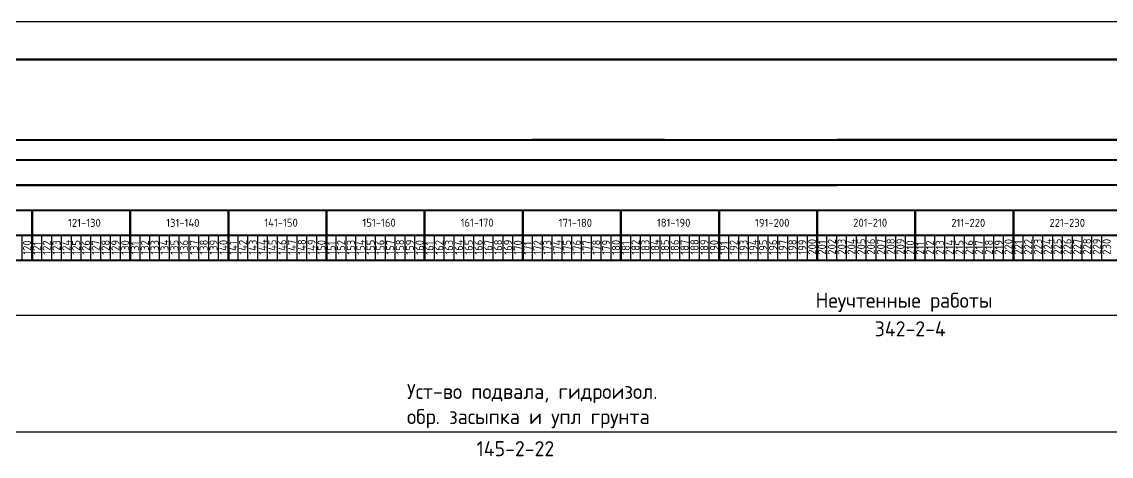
# Model space of a CAD drawing. Header units: millimetres. Extents: x -782 to 10910, y 3841 to 13237.
# Drawn here: x 10013.6 to 10157.9, y 7877.8 to 7935.4 of the extents above; entities that cross this region are included whole.
import ezdxf

# ---------------------------------------------------------------- set-up
doc = ezdxf.new("R2010")
doc.units = ezdxf.units.MM
doc.layers.add('05', color=7, linetype='Continuous', lineweight=50)
doc.layers.add('1STAIR2D', color=30, linetype='Continuous')
doc.layers.add('A0-08', color=101, linetype='Continuous')
doc.styles.add('GOST-2.304_Type-B', font='GOST_Common.ttf')

msp = doc.modelspace()

# ---------------------------------------------------------------- linework, layer by layer
at = {"lineweight": 50}
for p, q in [((10014.969228, 7903.772294), (10014.969228, 7910.420659)), ((10027.969228, 7903.787679), (10027.969228, 7910.420659)), ((10040.969228, 7903.787679), (10040.969228, 7910.420659)), ((10053.969228, 7903.787679), (10053.969228, 7910.420659)), ((10066.969228, 7903.787679), (10066.969228, 7910.420659)), ((10079.969228, 7903.795372), (10079.969228, 7910.428351)), ((10092.969228, 7903.810757), (10092.969228, 7910.443737)), ((10105.969228, 7903.779987), (10105.969228, 7910.412966)), ((10118.969228, 7903.787679), (10118.969228, 7910.420659)), ((10131.969228, 7903.787679), (10131.969228, 7910.420659)), ((10144.969228, 7903.810757), (10144.969228, 7910.443737))]:
    msp.add_line(p, q, dxfattribs=at)
at = {"lineweight": 25}
for p, q in [((10013.669228, 7903.772294), (10013.669228, 7907.096476)), ((10013.669228, 7903.772294), (10013.669228, 7907.096476)), ((10016.269228, 7903.772294), (10016.269228, 7907.096476)), ((10016.269228, 7903.772294), (10016.269228, 7907.096476)), ((10017.569228, 7903.772294), (10017.569228, 7907.096476)), ((10017.569228, 7903.772294), (10017.569228, 7907.096476)), ((10018.869228, 7903.772294), (10018.869228, 7907.111862)), ((10020.169228, 7903.772294), (10020.169228, 7907.096476)), ((10020.169228, 7903.772294), (10020.169228, 7907.096476)), ((10021.469228, 7903.772294), (10021.469228, 7907.096476)), ((10021.469228, 7903.772294), (10021.469228, 7907.096476)), ((10022.769228, 7903.772294), (10022.769228, 7907.111862)), ((10024.069228, 7903.803065), (10024.069228, 7907.127247)), ((10024.069228, 7903.803065), (10024.069228, 7907.127247)), ((10025.369228, 7903.803065), (10025.369228, 7907.127247)), ((10025.369228, 7903.803065), (10025.369228, 7907.127247)), ((10026.669228, 7903.803065), (10026.669228, 7907.142632)), ((10027.969228, 7903.787679), (10027.969228, 7907.111862)), ((10029.269228, 7903.787679), (10029.269228, 7907.111862)), ((10029.269228, 7903.787679), (10029.269228, 7907.111862)), ((10030.569228, 7903.787679), (10030.569228, 7907.127247)), ((10031.869228, 7903.803065), (10031.869228, 7907.127247)), ((10031.869228, 7903.803065), (10031.869228, 7907.127247)), ((10033.169228, 7903.803065), (10033.169228, 7907.127247)), ((10033.169228, 7903.803065), (10033.169228, 7907.127247)), ((10034.469228, 7903.803065), (10034.469228, 7907.142632)), ((10035.769228, 7903.803065), (10035.769228, 7907.127247)), ((10035.769228, 7903.803065), (10035.769228, 7907.127247)), ((10037.069228, 7903.803065), (10037.069228, 7907.127247)), ((10037.069228, 7903.803065), (10037.069228, 7907.127247)), ((10038.369228, 7903.803065), (10038.369228, 7907.142632)), ((10039.669228, 7903.803065), (10039.669228, 7907.127247)), ((10039.669228, 7903.803065), (10039.669228, 7907.127247)), ((10040.969228, 7903.803065), (10040.969228, 7907.127247)), ((10040.969228, 7903.803065), (10040.969228, 7907.127247)), ((10042.269228, 7903.803065), (10042.269228, 7907.142632)), ((10043.569228, 7903.803065), (10043.569228, 7907.127247)), ((10043.569228, 7903.803065), (10043.569228, 7907.127247)), ((10044.869228, 7903.803065), (10044.869228, 7907.127247)), ((10044.869228, 7903.803065), (10044.869228, 7907.127247)), ((10046.169228, 7903.803065), (10046.169228, 7907.142632)), ((10047.469228, 7903.803065), (10047.469228, 7907.127247)), ((10047.469228, 7903.803065), (10047.469228, 7907.127247)), ((10048.769228, 7903.803065), (10048.769228, 7907.127247)), ((10048.769228, 7903.803065), (10048.769228, 7907.127247)), ((10050.069228, 7903.803065), (10050.069228, 7907.142632)), ((10051.369228, 7903.787679), (10051.369228, 7907.111862)), ((10051.369228, 7903.787679), (10051.369228, 7907.111862)), ((10052.669228, 7903.787679), (10052.669228, 7907.111862)), ((10052.669228, 7903.787679), (10052.669228, 7907.111862)), ((10053.969228, 7903.787679), (10053.969228, 7907.127247)), ((10055.269228, 7903.803065), (10055.269228, 7907.127247)), ((10055.269228, 7903.803065), (10055.269228, 7907.127247)), ((10056.569228, 7903.803065), (10056.569228, 7907.127247)), ((10056.569228, 7903.803065), (10056.569228, 7907.127247)), ((10057.869228, 7903.803065), (10057.869228, 7907.142632)), ((10059.169228, 7903.803065), (10059.169228, 7907.127247)), ((10059.169228, 7903.803065), (10059.169228, 7907.127247)), ((10060.469228, 7903.803065), (10060.469228, 7907.127247)), ((10060.469228, 7903.803065), (10060.469228, 7907.127247)), ((10061.769228, 7903.803065), (10061.769228, 7907.142632)), ((10063.069228, 7903.803065), (10063.069228, 7907.127247)), ((10063.069228, 7903.803065), (10063.069228, 7907.127247)), ((10064.369228, 7903.803065), (10064.369228, 7907.127247)), ((10064.369228, 7903.803065), (10064.369228, 7907.127247)), ((10065.669228, 7903.803065), (10065.669228, 7907.142632)), ((10066.969228, 7903.803065), (10066.969228, 7907.127247)), ((10066.969228, 7903.803065), (10066.969228, 7907.127247)), ((10068.269228, 7903.803065), (10068.269228, 7907.127247)), ((10068.269228, 7903.803065), (10068.269228, 7907.127247)), ((10069.569228, 7903.803065), (10069.569228, 7907.142632)), ((10070.869228, 7903.787679), (10070.869228, 7907.111862)), ((10070.869228, 7903.787679), (10070.869228, 7907.111862)), ((10072.169228, 7903.787679), (10072.169228, 7907.111862)), ((10072.169228, 7903.787679), (10072.169228, 7907.111862)), ((10073.469228, 7903.787679), (10073.469228, 7907.127247)), ((10074.769228, 7903.772294), (10074.769228, 7907.096476)), ((10074.769228, 7903.772294), (10074.769228, 7907.096476)), ((10076.069228, 7903.772294), (10076.069228, 7907.096476)), ((10076.069228, 7903.772294), (10076.069228, 7907.096476)), ((10077.369228, 7903.772294), (10077.369228, 7907.111862)), ((10078.669228, 7903.787679), (10078.669228, 7907.111862)), ((10078.669228, 7903.787679), (10078.669228, 7907.111862)), ((10079.969228, 7903.787679), (10079.969228, 7907.111862)), ((10079.969228, 7903.787679), (10079.969228, 7907.111862)), ((10081.269228, 7903.787679), (10081.269228, 7907.127247)), ((10082.569228, 7903.787679), (10082.569228, 7907.111862)), ((10082.569228, 7903.787679), (10082.569228, 7907.111862)), ((10083.869228, 7903.787679), (10083.869228, 7907.111862)), ((10083.869228, 7903.787679), (10083.869228, 7907.111862)), ((10085.169228, 7903.787679), (10085.169228, 7907.127247)), ((10086.469228, 7903.787679), (10086.469228, 7907.111862)), ((10086.469228, 7903.787679), (10086.469228, 7907.111862)), ((10087.769228, 7903.787679), (10087.769228, 7907.111862)), ((10087.769228, 7903.787679), (10087.769228, 7907.111862)), ((10089.069228, 7903.787679), (10089.069228, 7907.127247)), ((10090.369228, 7903.787679), (10090.369228, 7907.111862)), ((10090.369228, 7903.787679), (10090.369228, 7907.111862)), ((10091.669228, 7903.787679), (10091.669228, 7907.111862)), ((10091.669228, 7903.787679), (10091.669228, 7907.111862)), ((10092.969228, 7903.787679), (10092.969228, 7907.127247)), ((10094.269228, 7903.772294), (10094.269228, 7907.096476)), ((10094.269228, 7903.772294), (10094.269228, 7907.096476)), ((10095.569228, 7903.772294), (10095.569228, 7907.096476)), ((10095.569228, 7903.772294), (10095.569228, 7907.096476)), ((10096.869228, 7903.772294), (10096.869228, 7907.111862)), ((10098.169228, 7903.756909), (10098.169228, 7907.081091)), ((10098.169228, 7903.756909), (10098.169228, 7907.081091)), ((10099.469228, 7903.756909), (10099.469228, 7907.081091)), ((10099.469228, 7903.756909), (10099.469228, 7907.081091)), ((10100.769228, 7903.756909), (10100.769228, 7907.096476)), ((10102.069228, 7903.772294), (10102.069228, 7907.096476)), ((10102.069228, 7903.772294), (10102.069228, 7907.096476)), ((10103.369228, 7903.772294), (10103.369228, 7907.096476)), ((10103.369228, 7903.772294), (10103.369228, 7907.096476)), ((10104.669228, 7903.772294), (10104.669228, 7907.111862)), ((10105.969228, 7903.772294), (10105.969228, 7907.096476)), ((10105.969228, 7903.772294), (10105.969228, 7907.096476)), ((10107.269228, 7903.772294), (10107.269228, 7907.096476)), ((10107.269228, 7903.772294), (10107.269228, 7907.096476)), ((10108.569228, 7903.772294), (10108.569228, 7907.111862)), ((10109.869228, 7903.772294), (10109.869228, 7907.096476)), ((10109.869228, 7903.772294), (10109.869228, 7907.096476)), ((10111.169228, 7903.772294), (10111.169228, 7907.096476)), ((10111.169228, 7903.772294), (10111.169228, 7907.096476)), ((10112.469228, 7903.772294), (10112.469228, 7907.111862)), ((10113.769228, 7903.772294), (10113.769228, 7907.096476)), ((10113.769228, 7903.772294), (10113.769228, 7907.096476)), ((10115.069228, 7903.772294), (10115.069228, 7907.096476)), ((10115.069228, 7903.772294), (10115.069228, 7907.096476)), ((10116.369228, 7903.772294), (10116.369228, 7907.111862)), ((10117.669228, 7903.803065), (10117.669228, 7907.127247)), ((10117.669228, 7903.803065), (10117.669228, 7907.127247)), ((10118.969228, 7903.803065), (10118.969228, 7907.127247)), ((10118.969228, 7903.803065), (10118.969228, 7907.127247)), ((10120.269228, 7903.803065), (10120.269228, 7907.142632)), ((10121.569228, 7903.787679), (10121.569228, 7907.111862)), ((10121.569228, 7903.787679), (10121.569228, 7907.111862)), ((10122.869228, 7903.787679), (10122.869228, 7907.111862)), ((10122.869228, 7903.787679), (10122.869228, 7907.111862)), ((10124.169228, 7903.787679), (10124.169228, 7907.127247)), ((10125.469228, 7903.803065), (10125.469228, 7907.127247)), ((10125.469228, 7903.803065), (10125.469228, 7907.127247)), ((10126.769228, 7903.803065), (10126.769228, 7907.127247)), ((10126.769228, 7903.803065), (10126.769228, 7907.127247)), ((10128.069228, 7903.803065), (10128.069228, 7907.142632)), ((10129.369228, 7903.803065), (10129.369228, 7907.127247)), ((10129.369228, 7903.803065), (10129.369228, 7907.127247)), ((10130.669228, 7903.803065), (10130.669228, 7907.127247)), ((10130.669228, 7903.803065), (10130.669228, 7907.127247)), ((10131.969228, 7903.803065), (10131.969228, 7907.142632)), ((10133.269228, 7903.803065), (10133.269228, 7907.127247)), ((10133.269228, 7903.803065), (10133.269228, 7907.127247)), ((10134.569228, 7903.803065), (10134.569228, 7907.127247)), ((10134.569228, 7903.803065), (10134.569228, 7907.127247)), ((10135.869228, 7903.803065), (10135.869228, 7907.142632)), ((10137.169228, 7903.803065), (10137.169228, 7907.127247)), ((10137.169228, 7903.803065), (10137.169228, 7907.127247)), ((10138.469228, 7903.803065), (10138.469228, 7907.127247)), ((10138.469228, 7903.803065), (10138.469228, 7907.127247)), ((10139.769228, 7903.803065), (10139.769228, 7907.142632)), ((10141.069228, 7903.803065), (10141.069228, 7907.127247)), ((10141.069228, 7903.803065), (10141.069228, 7907.127247)), ((10142.369228, 7903.803065), (10142.369228, 7907.127247)), ((10142.369228, 7903.803065), (10142.369228, 7907.127247)), ((10143.669228, 7903.803065), (10143.669228, 7907.142632)), ((10144.969228, 7903.787679), (10144.969228, 7907.111862)), ((10144.969228, 7903.787679), (10144.969228, 7907.111862)), ((10146.269228, 7903.787679), (10146.269228, 7907.111862)), ((10146.269228, 7903.787679), (10146.269228, 7907.111862)), ((10147.569228, 7903.787679), (10147.569228, 7907.127247)), ((10148.869228, 7903.803065), (10148.869228, 7907.127247)), ((10148.869228, 7903.803065), (10148.869228, 7907.127247)), ((10150.169228, 7903.803065), (10150.169228, 7907.127247)), ((10150.169228, 7903.803065), (10150.169228, 7907.127247)), ((10151.469228, 7903.803065), (10151.469228, 7907.142632)), ((10152.769228, 7903.803065), (10152.769228, 7907.127247)), ((10152.769228, 7903.803065), (10152.769228, 7907.127247)), ((10154.069228, 7903.803065), (10154.069228, 7907.127247)), ((10154.069228, 7903.803065), (10154.069228, 7907.127247)), ((10155.369228, 7903.803065), (10155.369228, 7907.142632)), ((10156.669228, 7903.803065), (10156.669228, 7907.127247)), ((10156.669228, 7903.803065), (10156.669228, 7907.127247)), ((9899.269228, 7896.505323), (10340.559181, 7896.505323)), ((9987.189173, 7881.06624), (10168.849283, 7881.06624))]:
    msp.add_line(p, q, dxfattribs=at)
at = {"layer": '05'}
msp.add_line((10081.265659, 7919.723221), (10098.75452, 7919.723221), dxfattribs=at)
at = {"layer": '1STAIR2D', "color": 0}
msp.add_line((10617.900427, 7935.388671), (9777.900427, 7935.388671), dxfattribs=at)
at = {"layer": '1STAIR2D', "color": 0, "lineweight": 100}
msp.add_line((10612.900427, 7930.388671), (9797.900427, 7930.388671), dxfattribs=at)
at = {"layer": 'A0-08', "color": 0, "lineweight": 40}
for p, q in [((9859.546827, 7919.723221), (10121.60354, 7919.723221)), ((9859.546827, 7919.723221), (10121.60354, 7919.723221)), ((9883.535668, 7919.723221), (10599.969228, 7919.723221)), ((9912.454622, 7919.723221), (10599.969228, 7919.723221)), ((10150.795112, 7919.723221), (10121.60354, 7919.723221)), ((10599.969228, 7919.723221), (10150.795112, 7919.723221)), ((9850.305071, 7917.10214), (10599.969228, 7917.10214)), ((9850.305071, 7917.10214), (10599.969228, 7917.10214)), ((9850.305071, 7913.761399), (10599.969228, 7913.775611)), ((9850.305071, 7913.761399), (10121.60354, 7913.729455)), ((9850.305071, 7910.420659), (10599.969228, 7910.420659)), ((9850.305071, 7907.111862), (10121.60354, 7907.111862)), ((9953.251794, 7907.111862), (10599.969228, 7907.127247)), ((9850.305071, 7903.81845), (10599.969228, 7903.81845))]:
    msp.add_line(p, q, dxfattribs=at)
at = {"layer": 'A0-08', "color": 0, "lineweight": 25}
for p, q in [((9850.305071, 7910.420659), (10154.794479, 7910.420659)), ((9850.305071, 7907.111862), (10121.60354, 7907.111862)), ((9877.778926, 7903.81845), (10154.794479, 7903.81845)), ((9877.778926, 7903.803065), (10154.794479, 7903.803065)), ((9885.52986, 7903.81845), (10154.794479, 7903.81845)), ((9885.52986, 7903.803065), (10154.794479, 7903.803065)), ((9913.241908, 7903.81845), (10154.794479, 7903.81845)), ((9913.241908, 7903.81845), (10154.794479, 7903.81845)), ((9913.241908, 7903.803065), (10154.794479, 7903.803065)), ((9913.241908, 7903.803065), (10154.794479, 7903.803065)), ((9953.251794, 7903.81845), (10154.794479, 7903.81845)), ((9953.251794, 7903.803065), (10154.794479, 7903.803065)), ((10081.265659, 7903.81845), (10093.235467, 7903.81845)), ((10081.265659, 7903.803065), (10093.235467, 7903.803065))]:
    msp.add_line(p, q, dxfattribs=at)

# ---------------------------------------------------------------- texts
at = {"layer": 'A0-08', "color": 0, "lineweight": 25, "style": 'GOST-2.304_Type-B'}
for s, p in [('121-130', (10019.733898, 7908.210968)), ('131-140', (10032.733898, 7908.210968)), ('141-150', (10045.733898, 7908.226354)), ('151-160', (10058.733898, 7908.226354)), ('161-170', (10071.733898, 7908.226354)), ('171-180', (10084.733898, 7908.210968)), ('181-190', (10097.733898, 7908.226354)), ('191-200', (10110.733898, 7908.210968)), ('201-210', (10123.733898, 7908.226354)), ('211-220', (10136.733898, 7908.203276)), ('221-230', (10149.733898, 7908.210968))]:
    msp.add_text(s, height=1.0687328, dxfattribs=at).set_placement(p)
for s, p in [('120', (10014.842471, 7904.523132)), ('121', (10016.142471, 7904.523132)), ('122', (10017.442471, 7904.523132)), ('123', (10018.742471, 7904.523132)), ('124', (10020.042471, 7904.523132)), ('125', (10021.342471, 7904.523132)), ('126', (10022.642471, 7904.523132)), ('127', (10023.942471, 7904.523132)), ('128', (10025.242471, 7904.523132)), ('129', (10026.542471, 7904.523132)), ('130', (10027.842471, 7904.523132)), ('131', (10029.142471, 7904.523132)), ('132', (10030.442471, 7904.523132)), ('133', (10031.742471, 7904.523132)), ('134', (10033.042471, 7904.523132)), ('135', (10034.342471, 7904.523132)), ('136', (10035.642471, 7904.523132)), ('137', (10036.942471, 7904.523132)), ('138', (10038.242471, 7904.523132)), ('139', (10039.542471, 7904.523132)), ('140', (10040.842471, 7904.523132)), ('141', (10042.142471, 7904.523132)), ('142', (10043.442471, 7904.523132)), ('143', (10044.742471, 7904.523132)), ('144', (10046.042471, 7904.523132)), ('145', (10047.342471, 7904.523132)), ('146', (10048.642471, 7904.523132)), ('147', (10049.942471, 7904.523132)), ('148', (10051.242471, 7904.523132)), ('149', (10052.542471, 7904.523132)), ('150', (10053.842471, 7904.523132)), ('151', (10055.142471, 7904.523132)), ('152', (10056.442471, 7904.523132)), ('153', (10057.742471, 7904.523132)), ('154', (10059.042471, 7904.523132)), ('155', (10060.342471, 7904.523132)), ('156', (10061.642471, 7904.523132)), ('157', (10062.942471, 7904.523132)), ('158', (10064.242471, 7904.523132)), ('159', (10065.542471, 7904.523132)), ('160', (10066.842471, 7904.523132)), ('161', (10068.142471, 7904.523132)), ('162', (10069.442471, 7904.523132)), ('163', (10070.742471, 7904.523132)), ('164', (10072.042471, 7904.523132)), ('165', (10073.342471, 7904.523132)), ('166', (10074.642471, 7904.523132)), ('167', (10075.942471, 7904.523132)), ('168', (10077.242471, 7904.523132)), ('169', (10078.542471, 7904.523132)), ('170', (10079.842471, 7904.523132)), ('171', (10081.142471, 7904.523132)), ('172', (10082.442471, 7904.523132)), ('173', (10083.742471, 7904.523132)), ('174', (10085.042471, 7904.523132)), ('175', (10086.342471, 7904.523132)), ('176', (10087.642471, 7904.523132)), ('177', (10088.942471, 7904.523132)), ('178', (10090.242471, 7904.523132)), ('179', (10091.542471, 7904.523132)), ('180', (10092.842471, 7904.523132)), ('181', (10094.142471, 7904.523132)), ('182', (10095.442471, 7904.523132)), ('183', (10096.742471, 7904.523132)), ('184', (10098.042471, 7904.523132)), ('185', (10099.342471, 7904.523132)), ('186', (10100.642471, 7904.523132)), ('187', (10101.942471, 7904.523132)), ('188', (10103.242471, 7904.523132)), ('189', (10104.542471, 7904.523132)), ('190', (10105.842471, 7904.523132)), ('191', (10107.142471, 7904.523132)), ('192', (10108.442471, 7904.523132)), ('193', (10109.742471, 7904.523132)), ('194', (10111.042471, 7904.523132)), ('195', (10112.342471, 7904.523132)), ('196', (10113.642471, 7904.523132)), ('197', (10114.942471, 7904.523132)), ('198', (10116.242471, 7904.523132)), ('199', (10117.542471, 7904.523132)), ('200', (10118.842471, 7904.523132)), ('201', (10120.142471, 7904.523132)), ('202', (10121.442471, 7904.523132)), ('203', (10122.742471, 7904.523132)), ('204', (10124.042471, 7904.523132)), ('205', (10125.342471, 7904.523132)), ('206', (10126.642471, 7904.523132)), ('207', (10127.942471, 7904.523132)), ('208', (10129.242471, 7904.523132)), ('209', (10130.542471, 7904.523132)), ('210', (10131.842471, 7904.523132)), ('211', (10133.142471, 7904.523132)), ('212', (10134.442471, 7904.523132)), ('213', (10135.742471, 7904.523132)), ('214', (10137.042471, 7904.523132)), ('215', (10138.342471, 7904.523132)), ('216', (10139.642471, 7904.523132)), ('217', (10140.942471, 7904.523132)), ('218', (10142.242471, 7904.523132)), ('219', (10143.542471, 7904.523132)), ('220', (10144.842471, 7904.523132)), ('221', (10146.142471, 7904.523132)), ('222', (10147.442471, 7904.523132)), ('223', (10148.742471, 7904.523132)), ('224', (10150.042471, 7904.523132)), ('225', (10151.342471, 7904.523132)), ('226', (10152.642471, 7904.523132)), ('227', (10153.942471, 7904.523132)), ('228', (10155.242471, 7904.523132)), ('229', (10156.542471, 7904.523132)), ('230', (10157.842471, 7904.523132))]:
    msp.add_text(s, height=1.0687328, rotation=90, dxfattribs=at).set_placement(p)
at = {"layer": 'A0-08', "color": 0, "lineweight": 25, "char_height": 2, "attachment_point": 1, "style": 'GOST-2.304_Type-B'}
for s, width, insert in [('Неучтенные работы', 43.01416096, (10118.758529, 7899.484634)), ('342-2-4', 2.49875162, (10126.589607, 7895.705854)), ('Уст-во подвала, гидроизол.\\Pобр. засыпка и упл грунта', 43.01416096, (10064.630009, 7887.406967)), ('145-2-22', 2.49875162, (10073.851065, 7879.820272))]:
    msp.add_mtext_dynamic_manual_height_columns(s, width=width, gutter_width=12.5, heights=[0], dxfattribs=dict(at, insert=insert))

doc.saveas('drawing.dxf')
